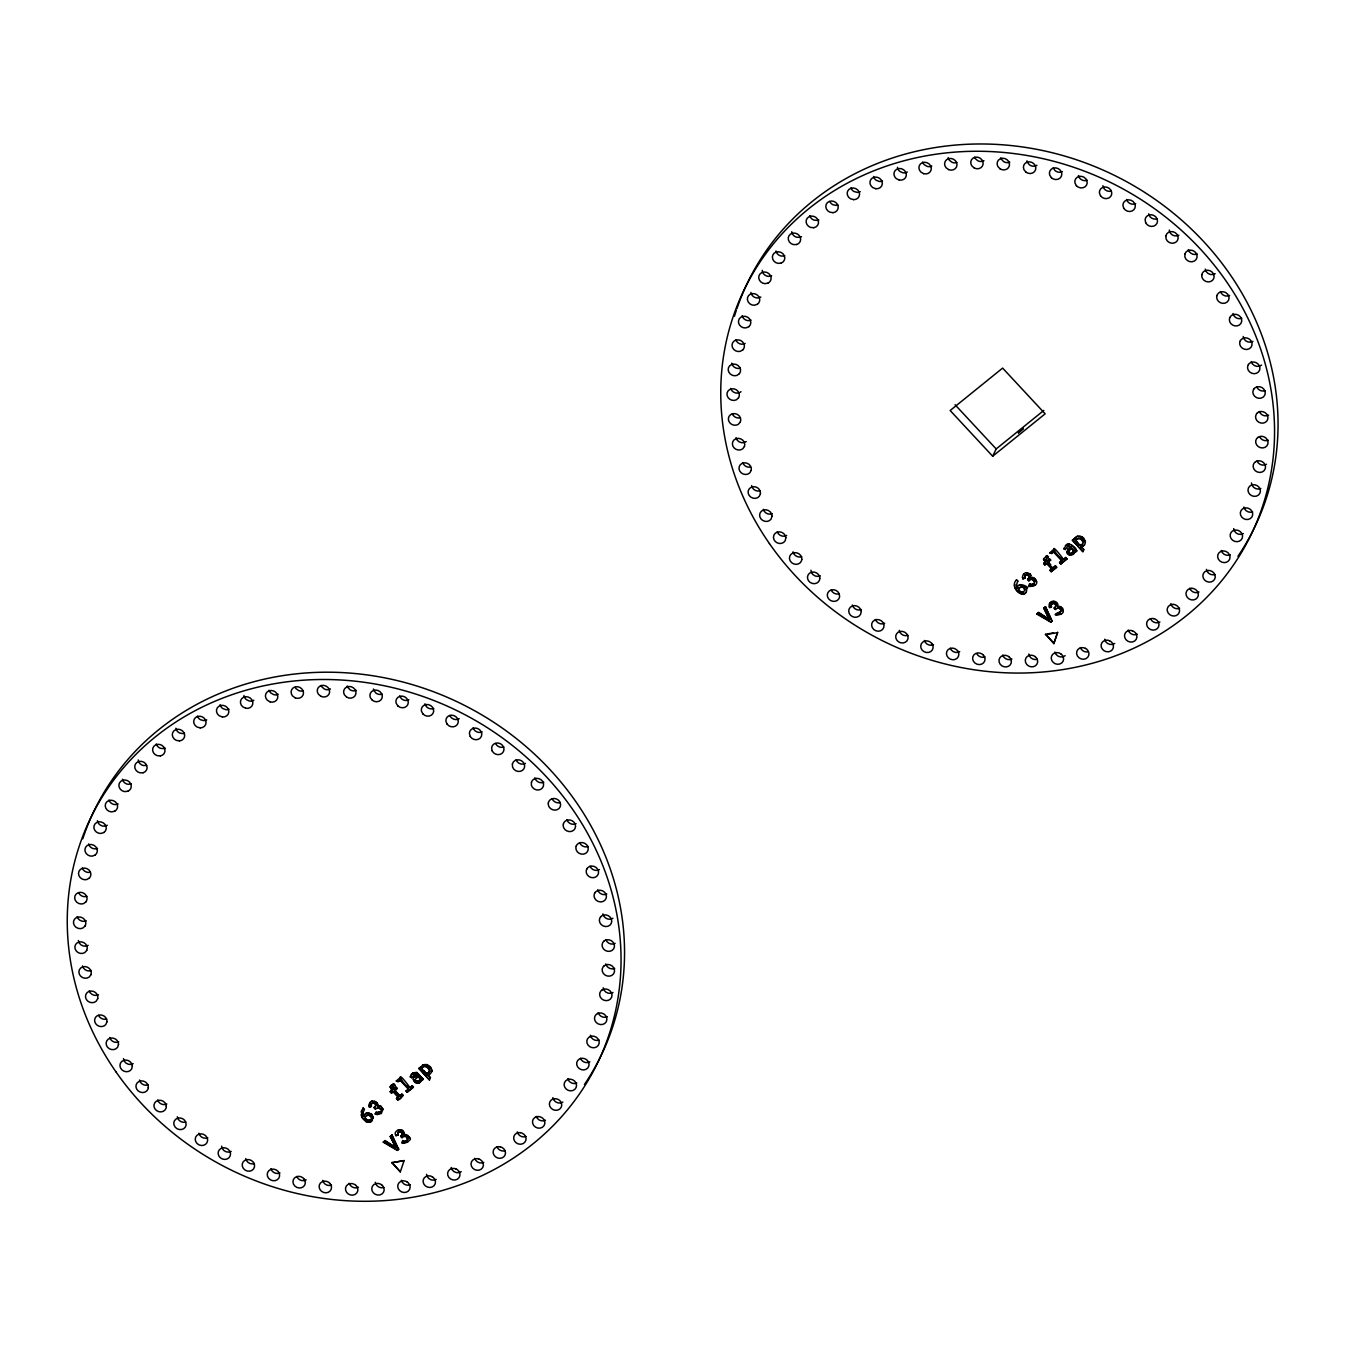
<?xml version="1.0" encoding="UTF-8"?>
<svg xmlns="http://www.w3.org/2000/svg" width="1345" height="1345" viewBox="0 0 1345 1345"><rect width="100%" height="100%" fill="white"/><g stroke="black" fill="none" stroke-linecap="round" stroke-linejoin="round"><path stroke-width="1.5" d="M373.355 1117.914L370.279 1122.201L366.277 1121.999L361.973 1117.409L361.637 1110.785L361.334 1112.365M1026.639 590.858C1024.335 600.475 1008.447 587.177 1016.702 579.594M1025.916 592.288C1022.082 597.399 1013.39 589.16 1014.651 584.52M423.54 1066.686C426.752 1064.198 433.51 1074.016 425.844 1073.327L422.414 1069.628C420.363 1063.676 433.275 1066.871 428.769 1072.772M1076 540.017L1078.186 537.899L1080.707 538.488L1082.944 540.875L1083.196 543.245L1081.565 544.977L1079.346 545.095L1076.034 540.337M415.117 1080.321C413.806 1079.447 420.38 1084.322 419.993 1077.984L417.555 1077.009L415.151 1079.531M1068.619 552.089C1068.569 549.298 1068.787 555.098 1071.326 553.367L1072.94 551.887L1072.318 552.509M421.304 1079.396L421.792 1080.472L421.304 1079.396C419.926 1089.147 406.745 1077.698 417.589 1075.395L414.764 1073.898L411.822 1077.732L410.259 1076.857L411.873 1073.848L411.217 1074.756M419.623 1082.574L415.218 1082.59L413.251 1079.362M1074.806 551.164L1075.294 552.257L1074.806 551.164C1074.739 555.804 1067.526 556.88 1066.703 552.089L1068.485 548.407L1067.779 549.096M369.421 1107.103L371.439 1106.162L369.421 1107.103C367.723 1104.329 371.27 1101.471 369.976 1102.48M1030.69 584.487C1027.53 582.923 1034.103 586.302 1034.473 582.519C1035.633 579.191 1030.253 577.728 1028.891 580.872L1027.597 579.46L1029.446 576.921L1028.017 574.651L1025.529 574.92L1024.772 578.3L1022.923 578.871C1021.208 576.097 1024.772 573.256 1023.478 574.248M1051.37 606.898C1050.949 603.838 1052.395 608.343 1049.52 607.486L1049.621 603.653L1049.369 604.51M371.153 1104.447L371.59 1103.589L371.035 1105.506L371.321 1104.094M407.821 1142.208C389.243 1145.587 423.91 1141.098 403.937 1134.575C405.08 1126.555 391.798 1130.136 396.018 1135.701L397.868 1135.13L397.935 1132.692M431.695 1070.855C431.964 1073.747 431.224 1067.039 431.863 1070.486M1024.772 578.3L1025.092 575.357L1024.655 576.232M1051.134 605.889L1051.437 604.477M1078.152 536.302C1075.159 536.235 1084.003 535.579 1084.49 539.664C1087.281 542.237 1082.775 546.776 1084.574 544.859M363.789 1116.669L362.999 1113.004L364.411 1109.137M1017.913 580.905L1016.501 584.772L1017.291 588.438L1017.543 587.395M392.135 1087.769L392.404 1086.743L393.328 1089.282C395.497 1084.86 399.364 1089.013 394.539 1090.576L399.667 1096.091C404.912 1090.963 402.542 1099.336 397.7 1099.941L396.489 1098.646L398.372 1096.898L393.261 1091.4C391.748 1094.83 388.369 1091.182 392.051 1090.089L390.235 1086.676L391.866 1090.459L390.168 1091.837M1045.637 559.537L1048.377 556.864L1047.2 555.62L1043.569 558.814L1045.368 562.227L1043.67 563.605L1044.88 564.917C1046.83 560.192 1055.018 569.002 1049.991 570.414L1051.202 571.726L1056.531 567.422L1055.489 565.757C1053.152 571.373 1044.224 561.437 1050.647 560.024L1049.436 558.713C1047.923 563.992 1043.854 557.183 1046.998 560.68M419.993 1077.984L419.791 1079.379M1073.495 549.752L1073.108 551.534L1073.495 549.752L1071.057 548.794L1068.636 551.299M365.252 1116.871L368.513 1114.601L371.371 1117.09C372.834 1119.006 367.42 1123.159 365.201 1118.3L365.302 1117.207M1024.806 590.253L1023.074 592.254C1011.07 590.623 1025.899 582.318 1024.94 589.564M377.34 1105.977L380.938 1106.094L382.921 1109.457L380.753 1106.464L377.34 1105.977L377.592 1103.774L377.508 1105.069M377.508 1105.607L377.693 1104.699M1036.423 581.242C1037.466 583.932 1034.557 575.425 1030.842 577.745L1030.152 573.844L1031.094 575.559M1059.726 606.343L1062.802 608.377L1063.071 610.966L1060.852 606.847L1057.439 606.343C1059.473 601.198 1050.882 599.013 1049.436 604.023M420.985 1068.098C422.582 1065.442 419.438 1068.384 421.153 1067.745M1074.487 539.883C1076.084 537.227 1072.94 540.169 1074.655 539.513M1036.642 581.998C1037.953 588.236 1019.678 586.37 1034.725 585.378M1063.239 610.613C1064.551 616.851 1046.275 614.984 1061.323 613.992M421.136 1079.766L420.918 1080.825M1074.638 551.534L1074.42 552.61M407.754 1138.744L407.4 1139.719C409.199 1136.34 403.433 1134.323 402.004 1137.702C398.608 1136.138 404.559 1133.263 400.692 1136.29M1054.194 608.074C1056.43 606.007 1052.496 608.646 1055.506 609.47L1057.624 607.772C1067.241 610.294 1055.943 613.253 1055.304 614.295M371.422 1103.959L372.8 1102.715L375.289 1103.472L375.944 1105.136L374.095 1107.692L375.406 1109.087L378.584 1107.254L381.139 1109.507C382.972 1113.744 369.808 1113.273 380.45 1111.676M402.105 1134.945L402.424 1132.877L401.129 1131.481L398.019 1132.557M1029.009 578.115L1029.446 576.921M1051.521 604.342L1052.9 603.098L1055.405 603.855L1056.044 605.519L1054.968 607.452M400.322 1171.848L404.122 1160.584L391.849 1162.736L400.322 1171.848L392.034 1162.383M1053.824 643.633L1057.624 632.369L1053.824 643.633L1045.536 634.151L1054.009 643.263M363.873 1115.98L366.412 1113.055L364.747 1114.282M361.452 1111.155L363.2 1107.826M1065.374 545.633L1067.308 544.137L1063.744 548.642L1065.324 549.517L1068.266 545.683L1071.091 547.163L1069.527 547.97L1071.091 547.163M420.531 1067.056L418.9 1068.602L429.425 1079.934L430.417 1077.681L427.391 1074.436L430.417 1077.681M1074.033 538.841L1072.402 540.387L1082.927 551.702L1083.919 549.466M431.745 1071.662L430.232 1073.982L427.222 1074.806M361.149 1114.332C360.897 1118.552 369.186 1125.16 372.414 1120.519M362.999 1113.004L363.974 1116.3M369.034 1105.371L369.589 1106.733M372.531 1101.151C369.64 1101.236 377.592 1100.462 377.407 1104.144M366.311 1115.291L369.438 1115.324L371.371 1117.09M372.027 1103.135L374.347 1103.236L375.944 1105.136M366.227 1113.425L367.555 1112.752M365.201 1118.3L367.504 1120.217L370.228 1120.066M367.387 1113.122L368.749 1112.769M374.633 1101.252L377.071 1103.253M368.58 1113.122L371.977 1114.45L373.187 1118.283M373.069 1117.09L371.035 1113.643M374.095 1107.692L374.851 1107.07M375.406 1109.087L374.263 1107.322M377.525 1107.389L381.139 1109.507M375.188 1113.912L381.392 1113.24L377.188 1114.652L375.188 1113.912L376.196 1111.895M393.698 1083.835L391.361 1085.28L393.698 1083.835L394.875 1085.096L393.732 1085.819L394.875 1085.096M392.488 1088.374L392.32 1087.399M400.255 1079.867L398.154 1081.784L396.287 1081.01L398.339 1081.414L400.255 1079.867L408.493 1088.727L406.039 1090.929L407.249 1092.241L413.285 1087.348L412.259 1085.684C406.862 1094.696 389.68 1060.163 409.956 1087.533M393.328 1089.282L395.934 1086.945M391.378 1093.132L393.261 1091.4M394.539 1090.576L397.145 1088.239M396.489 1098.646L398.372 1096.898M397.7 1099.941L403.197 1095.284M399.667 1096.091L401.987 1093.989M410.259 1076.857L411.822 1077.732M423.204 1079.346L416.698 1072.318L412.696 1073.058L417.353 1073.176L423.204 1079.346L421.792 1080.472M413.772 1074.453L417.589 1075.395M406.039 1090.929L407.249 1092.241M414.277 1077.311L417.421 1075.765M383.308 1142.224L385.107 1140.56L395.951 1147.756L384.922 1140.913L383.308 1142.224L397.279 1150.395L398.574 1149.353L392.051 1134.928L390.269 1136.592L395.951 1147.756M409.788 1087.903L412.259 1085.684M416.362 1077.732L418.783 1076.672M423.44 1064.836C420.531 1064.87 431.611 1063.962 431.442 1069.578M415.571 1081.077L415.286 1079.951M416.21 1081.565L419.253 1080.472M422.364 1068.922L422.414 1069.628M424.65 1064.517L427.407 1064.635L430.82 1068.266M390.269 1136.592L392.051 1134.928M395.749 1134.861L396.018 1135.701M398.271 1129.733L402.222 1130.321L404.021 1132.742M425.844 1073.327L428.937 1072.402M397.632 1134.121L397.868 1135.13M398.641 1131.733L400.944 1131.834L402.542 1133.734M429.526 1071.83L429.845 1070.939M428.651 1074.789L429.425 1074.52M395.312 1146.68L390.454 1136.239M395.43 1147.369L395.497 1146.31M429.425 1079.934L419.068 1068.249M402.004 1137.702L400.86 1135.937M403.937 1134.575L406.224 1134.558M403.046 1136.626L406.005 1136.508L407.585 1139.097M397.279 1150.395L398.759 1148.983M403.786 1141.317C400.625 1140.274 408.123 1142.342 407.569 1139.349M407.35 1135.062L409.519 1138.072M405.719 1141.266L406.543 1140.795M404.122 1160.584L391.849 1162.736M992.677 456.241L1045.149 413.823L1002.63 368.093L950.158 410.511L992.677 456.241L996.174 448.944L1043.871 410.393M1016.501 584.772L1017.291 588.438M1022.536 577.156L1022.923 578.871M1029.11 573.491C1024.554 572.029 1025.125 572.6 1029.984 574.214M1019.913 584.84C1037.987 593.633 1019.039 579.325 1017.627 587.076M1019.275 587.63L1022.94 587.092L1024.772 589.934M1018.619 589.345L1020.3 591.649L1023.074 592.254M1025.529 574.92L1027.849 575.004L1029.278 577.274M1027.597 579.46L1029.177 577.745M1028.891 580.872L1027.765 579.107M1030.842 577.745L1033.128 577.728M1029.951 579.796C1031.497 577.274 1035.465 583.125 1034.658 581.914M1034.255 578.232L1036.02 580.132M1043.501 559.352L1045.368 562.227M1031.716 584.621L1033.935 583.461M1046.141 555.973L1047.2 555.62M1043.67 563.605L1045.553 561.874M1046.528 557.805L1048.377 556.864M1053.757 551.635L1051.655 553.552L1049.789 552.795L1051.84 553.198L1053.757 551.635L1061.995 560.495L1059.541 562.714L1060.751 564.009L1066.787 559.133L1065.761 557.469C1060.364 566.48 1043.182 531.931 1063.458 559.318M1044.88 564.917L1046.763 563.168M1046.83 561.05L1049.436 558.713M1048.041 562.345L1050.647 560.024M1049.991 570.414L1051.874 568.683M1051.202 571.726L1056.699 567.069M1053.169 567.859L1055.489 565.757M1063.744 548.642L1065.324 549.517M1059.541 562.714L1061.995 560.495M1067.779 544.254L1068.653 543.784M1068.266 545.683L1070.923 547.533M1068.485 544.153L1069.409 543.834M1036.81 614.009L1038.592 612.328L1049.453 619.524L1038.424 612.698L1036.81 614.009L1050.781 622.18L1052.076 621.121L1045.553 606.713L1043.77 608.377L1049.453 619.524M1060.751 564.009L1066.972 558.763M1069.241 544.204C1071.662 544.271 1079.547 550.038 1075.294 552.257M1066.703 552.089L1069.628 554.812L1073.798 553.686M1076.706 551.114L1071.023 544.591M1063.29 559.671L1065.761 557.469M1069.863 549.5L1072.284 548.441M1075.798 537.311L1075.143 537.933L1077.11 536.251M1069.073 552.845L1068.787 551.736M1069.712 553.333L1071.326 553.367M1076.504 539.026L1080.539 538.841L1083.364 542.136M1075.916 541.413L1079.514 544.742L1082.254 544.557M1043.77 608.377L1045.553 606.713M1079.43 536.352L1080.909 536.42M1050.092 602.863L1053.707 601.45L1057.691 604.157M1049.134 605.754L1049.52 607.486M1085.365 542.254L1082.204 537.193M1052.143 603.518L1054.446 603.619L1056.044 605.519M1080.724 546.574L1083.095 545.936L1080.724 546.574L1083.734 549.819M1048.814 618.448L1043.955 608.007M1049.134 618.986L1048.999 618.095M1082.927 551.702L1072.57 540.017M1055.506 609.47L1054.362 607.705M1057.607 605.452L1057.439 606.343M1050.781 622.18L1052.261 620.768M1057.624 607.772C1059.238 606.595 1061.793 612.16 1061.255 610.512M1057.288 613.085L1060.549 612.059M1072.755 552.24L1073.293 551.164M401.802 1142.527L402.811 1140.493M1028.69 585.697L1029.698 583.663M390.067 1087.046L391.529 1084.911M421.271 1066.804L422.464 1065.156M1074.773 538.588L1075.327 537.58M392.219 1087.113L393.9 1085.449M381.223 1113.61L383.09 1109.104M411.704 1074.218L412.696 1073.058M396.287 1081.01L400.507 1077.379M1049.789 552.795L1054.009 549.147M418.9 1068.602L420.363 1067.426M1072.402 540.387L1073.865 539.211M407.417 1091.871L413.47 1086.995M421.977 1080.102L423.372 1078.976M1075.479 551.887L1076.874 550.761M741.011 391.681L739.767 392.555A6.305 5.733 25.6 0 1 730.671 388.419M1082.927 546.305L1083.919 545.397M1068.317 548.76L1069.712 547.617M1024.033 573.895L1025.176 572.903M370.531 1102.11L371.674 1101.135M760.816 297.026L757.84 297.968A6.305 5.733 25.6 0 1 750.897 292.437M745.13 343.446L743.701 344.051A6.305 5.733 25.6 0 1 735.833 339.865M107.314 825.242L104.355 826.183A6.305 5.733 25.6 0 1 97.395 820.669M771.66 275.742L768.583 276.397A6.305 5.733 25.6 0 1 762.212 270.295M751.014 320.11L749.535 320.581A6.305 5.733 25.6 0 1 742.087 315.705M118.158 803.974L115.082 804.613A6.305 5.733 25.6 0 1 108.962 800.04M97.512 848.342L96.033 848.813A6.305 5.733 25.6 0 1 88.585 843.937M1023.091 578.518L1024.94 577.93M1049.705 607.116L1051.538 606.545M396.203 1135.331L398.036 1134.76M784.791 255.752L781.647 256.105A6.305 5.733 25.6 0 1 775.981 250.994M131.289 783.984L128.145 784.337A6.305 5.733 25.6 0 1 122.479 779.226M1047.553 633.865L1053.589 632.957M1045.351 634.521L1057.439 632.722M146.571 765.473L143.377 765.524A6.305 5.733 25.6 0 1 138.249 759.942M427.391 1074.436L428.836 1074.42M369.757 1113.441L370.867 1113.996M1036.978 613.639L1050.949 621.81M383.476 1141.871L397.464 1150.025M1080.741 536.773L1082.019 537.563M955.068 404.744L996.174 448.944M1080.892 546.221L1082.91 548.373M1072.099 548.81L1073.327 550.122M1065.576 557.822L1066.787 559.133M1053.589 552.005L1061.827 560.865M1059.709 562.345L1060.919 563.656M1047.032 555.989L1048.192 557.233M1049.268 559.083L1050.479 560.377M1055.321 566.127L1056.531 567.422M1048.209 561.991L1050.781 564.749M1046.578 563.538L1051.706 569.036M1043.838 563.252L1045.048 564.547M1050.176 570.061L1051.387 571.356M1016.517 579.964L1017.745 581.275M423.725 1070.502L426.012 1072.957M418.598 1077.042L419.825 1078.337M412.074 1086.054L413.285 1087.348M400.087 1080.22L408.325 1089.08M393.53 1084.204L394.69 1085.465M395.766 1087.315L396.977 1088.609M401.819 1094.342L403.029 1095.654M392.656 1088.004L393.497 1088.912M394.707 1090.207L399.835 1095.721M393.076 1091.753L398.204 1097.268M390.336 1091.467L391.546 1092.779M396.674 1098.277L397.885 1099.588M363.015 1108.179L364.243 1109.49M449.818 715.405L450.541 716.801A6.305 5.733 25.6 0 0 459.217 718.718M1053.169 167.755L1054.884 170.428A6.305 5.733 25.6 0 0 1062.399 171.588M399.667 695.987L401.382 698.643A6.305 5.733 25.6 0 0 408.897 699.803M1045.384 607.066L1052.076 621.121M391.883 1135.298L398.574 1149.353M1126.639 199.48L1127.211 200.943A6.305 5.733 25.6 0 0 1135.701 203.633M473.137 727.712L473.709 729.158A6.305 5.733 25.6 0 0 482.199 731.865M1078.421 175.573L1079.85 178.381A6.305 5.733 25.6 0 0 1087.264 180.23M424.919 703.805L426.348 706.596A6.305 5.733 25.6 0 0 433.779 708.462M1148.714 213.821L1149.134 215.318A6.305 5.733 25.6 0 0 1157.356 218.781M1102.9 185.677L1104.043 188.586A6.305 5.733 25.6 0 0 1111.289 191.108M839.246 593.817L839.616 596.844A6.305 5.733 25.6 0 1 830.537 600.492A6.305 5.733 25.6 0 1 829.361 590.926A6.305 5.733 25.6 0 1 839.246 593.817A6.305 5.733 25.6 0 1 831.193 590.035M185.744 1122.049L186.114 1125.059A6.305 5.733 25.6 0 1 177.036 1128.707A6.305 5.733 25.6 0 1 175.859 1119.141A6.305 5.733 25.6 0 1 185.744 1122.049A6.305 5.733 25.6 0 1 177.305 1116.754M371.22 1105.153L371.27 1106.531M1169.309 230.079L1169.578 231.592A6.305 5.733 25.6 0 0 1178.892 235.207M1026.739 588.488L1026.689 590.051M884.691 623.206A6.305 5.733 25.6 0 1 875.41 619.473M861.288 609.554A6.305 5.733 25.6 0 1 852.377 604.998M606.78 894.089A6.305 5.733 25.6 0 1 597.718 889.835M612.933 918.248A6.305 5.733 25.6 0 1 602.913 913.894M599.433 869.61A6.305 5.733 25.6 0 1 590.035 866.197M615.153 943.383A6.305 5.733 25.6 0 1 605.855 939.667M614.699 968.434A6.305 5.733 25.6 0 1 605.788 963.877M613.017 992.476A6.305 5.733 25.6 0 1 603.165 987.785M607.368 1016.702A6.305 5.733 25.6 0 1 598.222 1012.667M599.147 1040.105A6.305 5.733 25.6 0 1 590.405 1035.246M959.708 651.653A6.305 5.733 25.6 0 1 950.31 648.256M985.028 656.898A6.305 5.733 25.6 0 1 976.739 653.62M933.464 644.709A6.305 5.733 25.6 0 1 924.402 640.455M907.892 635.378A6.305 5.733 25.6 0 1 899.25 630.334M1009.792 162.123A6.305 5.733 25.6 0 1 1003.589 161.568L1001.369 159.231A6.305 5.733 25.6 0 1 1000.781 157.768M1036.928 165.267A6.305 5.733 25.6 0 1 1029.379 164.796L1027.395 162.291A6.305 5.733 25.6 0 1 1026.958 160.795M1252.935 341.378A6.305 5.733 25.6 0 1 1243.184 336.469M1261.576 365.033A6.305 5.733 25.6 0 1 1251.22 361.603M1241.754 318.294A6.305 5.733 25.6 0 1 1232.945 313.536M1265.04 390.722A6.305 5.733 25.6 0 1 1256.869 387.158M1268.638 415.168A6.305 5.733 25.6 0 1 1259.357 411.435M1268.2 440.202A6.305 5.733 25.6 0 1 1259.845 437.125M1266.519 464.244A6.305 5.733 25.6 0 1 1257.054 461.049M1260.87 488.47A6.305 5.733 25.6 0 1 1251.489 482.922M736.875 308.728A281.492 255.937 25.6 0 1 1115.106 175.707A281.492 255.937 25.6 0 1 1237.938 556.292M734.471 316.209A281.492 255.937 25.6 0 1 736.253 310.594M1197.319 254.02A6.305 5.733 25.6 0 1 1188.341 249.582M1215.174 273.691A6.305 5.733 25.6 0 1 1205.255 269.101M1037.314 659.285A6.305 5.733 25.6 0 1 1028.807 654.04M1011.928 659.016A6.305 5.733 25.6 0 1 1002.731 655.082M1065.156 655.704A6.305 5.733 25.6 0 1 1054.867 652.039M82.751 838.809A281.492 255.937 25.6 0 1 460.629 703.452A281.492 255.937 25.6 0 1 584.436 1084.507M436.217 1179.43A6.305 5.733 25.6 0 1 426.584 1174.303M166.83 1104.01A6.305 5.733 25.6 0 1 157.668 1099.975M133.155 1063.676A6.305 5.733 25.6 0 1 123.454 1058.649M148.269 1084.894A6.305 5.733 25.6 0 1 139.527 1080.035M207.786 1137.769A6.305 5.733 25.6 0 1 198.875 1133.213M118.797 1041.871A6.305 5.733 25.6 0 1 109.786 1037.533M231.206 1151.421A6.305 5.733 25.6 0 1 221.622 1146.175M254.39 1163.593A6.305 5.733 25.6 0 1 245.748 1158.549M106.709 1019.006A6.305 5.733 25.6 0 1 98.572 1015.357M279.962 1172.941A6.305 5.733 25.6 0 1 270.9 1168.687M306.223 1179.884A6.305 5.733 25.6 0 1 296.808 1176.471M91.359 970.535A6.305 5.733 25.6 0 1 82.499 965.878M88.198 945.35A6.305 5.733 25.6 0 1 78.38 940.542M331.526 1185.113A6.305 5.733 25.6 0 1 322.716 1180.372M86.937 896.342A6.305 5.733 25.6 0 1 78.716 892.878M358.426 1187.248A6.305 5.733 25.6 0 1 349.229 1183.314M483.83 1162.433A6.305 5.733 25.6 0 1 474.718 1158.297M505.014 1150.799A6.305 5.733 25.6 0 1 497.011 1146.881M545.482 1120.234A6.305 5.733 25.6 0 1 536.251 1116.4M526.13 1136.525A6.305 5.733 25.6 0 1 517.287 1131.868M562.866 1102.076A6.305 5.733 25.6 0 1 552.896 1097.604M278.297 694.272A6.305 5.733 25.6 0 1 273.59 694.592L270.782 692.927A6.305 5.733 25.6 0 1 269.135 690.22M253.835 700.207A6.305 5.733 25.6 0 1 249.228 700.98L246.286 699.568A6.305 5.733 25.6 0 1 243.983 695.516M228.986 709.252A6.305 5.733 25.6 0 1 225.859 709.672L222.799 708.546A6.305 5.733 25.6 0 1 220.076 704.696M303.432 690.691A6.305 5.733 25.6 0 1 298.691 690.573L296.051 688.674A6.305 5.733 25.6 0 1 295.177 687.329M165.351 748.156A6.305 5.733 25.6 0 1 163.838 748.627L160.627 748.375A6.305 5.733 25.6 0 1 156.289 743.919M576.803 1083.044A6.305 5.733 25.6 0 1 567.792 1078.69M330.45 688.943A6.305 5.733 25.6 0 1 324.263 688.959L321.825 686.841A6.305 5.733 25.6 0 1 321.085 685.429M382.03 694.154A6.305 5.733 25.6 0 1 375.877 693.028L373.893 690.506A6.305 5.733 25.6 0 1 373.456 689.01M356.29 690.338A6.305 5.733 25.6 0 1 350.087 689.783L347.867 687.446A6.305 5.733 25.6 0 1 347.279 686M589.867 1061.844A6.305 5.733 25.6 0 1 580.502 1058.33M184.5 733.294A6.305 5.733 25.6 0 1 182.954 733.613L179.759 733.059A6.305 5.733 25.6 0 1 175.876 728.25M206.743 719.861A6.305 5.733 25.6 0 1 203.683 720.584L200.54 719.743A6.305 5.733 25.6 0 1 197.463 716.145M461.234 1171.697A6.305 5.733 25.6 0 1 451.163 1167.46M90.199 872.283A6.305 5.733 25.6 0 1 82.331 868.08M86.265 920.787A6.305 5.733 25.6 0 1 77.169 916.634M98.504 994.745A6.305 5.733 25.6 0 1 89.258 990.912M383.813 1187.517A6.305 5.733 25.6 0 1 375.305 1182.272M410.326 1184.726A6.305 5.733 25.6 0 1 401.365 1180.271M503.854 747.013A6.305 5.733 25.6 0 1 495.632 743.55M560.277 802.562A6.305 5.733 25.6 0 1 552.173 798.829M543.817 782.252A6.305 5.733 25.6 0 1 534.839 777.797M525.407 763.422A6.305 5.733 25.6 0 1 516.076 759.807M576.097 823.661A6.305 5.733 25.6 0 1 566.901 819.727M588.253 846.509A6.305 5.733 25.6 0 1 579.947 843.231M1088.273 651.787A6.305 5.733 25.6 0 1 1080.405 647.584M1114.719 643.482A6.305 5.733 25.6 0 1 1104.665 639.245M820.332 575.794A6.305 5.733 25.6 0 1 810.934 570.23M786.657 535.444A6.305 5.733 25.6 0 1 777.292 531.931M801.771 556.662A6.305 5.733 25.6 0 1 793.029 551.82M772.299 513.655A6.305 5.733 25.6 0 1 763.287 509.301M750.527 467.051A6.305 5.733 25.6 0 1 742.759 462.68M760.211 490.774A6.305 5.733 25.6 0 1 751.636 485.629M740.271 417.74A6.305 5.733 25.6 0 1 732.268 413.823M746.206 441.563A6.305 5.733 25.6 0 1 736.001 437.663M1137.332 634.218A6.305 5.733 25.6 0 1 1128.22 630.065M1159.945 621.962A6.305 5.733 25.6 0 1 1150.513 618.666M1229.599 295.446A6.305 5.733 25.6 0 1 1220.403 291.512M1252.649 511.873A6.305 5.733 25.6 0 1 1243.906 507.031M1243.368 533.629A6.305 5.733 25.6 0 1 1233.668 528.602M1230.305 554.812A6.305 5.733 25.6 0 1 1221.294 550.475M1214.972 574.517A6.305 5.733 25.6 0 1 1206.398 569.372M1198.983 592.002A6.305 5.733 25.6 0 1 1189.753 588.168M1179.632 608.31A6.305 5.733 25.6 0 1 1170.789 603.653M740.439 368.127A6.305 5.733 25.6 0 1 731.747 363.167M801.502 236.636A6.305 5.733 25.6 0 1 800.073 237.241L796.879 237.292A6.305 5.733 25.6 0 1 791.751 231.727M818.853 219.941A6.305 5.733 25.6 0 1 817.34 220.395L814.128 220.143A6.305 5.733 25.6 0 1 809.791 215.688M838.002 205.079A6.305 5.733 25.6 0 1 836.455 205.398L833.261 204.844A6.305 5.733 25.6 0 1 829.831 201.515M860.245 191.646A6.305 5.733 25.6 0 1 857.185 192.369L854.041 191.528A6.305 5.733 25.6 0 1 850.965 187.913M882.488 181.02A6.305 5.733 25.6 0 1 879.361 181.457L876.301 180.314A6.305 5.733 25.6 0 1 873.577 176.464M907.337 171.992A6.305 5.733 25.6 0 1 902.73 172.748L899.788 171.353A6.305 5.733 25.6 0 1 897.485 167.301M931.799 166.04A6.305 5.733 25.6 0 1 927.092 166.36L924.284 164.712A6.305 5.733 25.6 0 1 922.636 162.005M956.934 162.476A6.305 5.733 25.6 0 1 952.193 162.358L949.553 160.442A6.305 5.733 25.6 0 1 948.191 157.617M983.952 160.727A6.305 5.733 25.6 0 1 977.765 160.744L975.327 158.609A6.305 5.733 25.6 0 1 974.587 157.214M512.378 764.061L512.579 767.087A6.305 5.733 25.6 0 0 522.348 770.45A6.305 5.733 25.6 0 0 521.675 760.866A6.305 5.733 25.6 0 0 512.378 764.061M548.323 803.099L548.272 804.613A6.305 5.733 25.6 0 0 557.267 809.673A6.305 5.733 25.6 0 0 558.629 800.309A6.305 5.733 25.6 0 0 548.693 801.654L548.323 803.099M1165.88 235.846L1166.081 238.872A6.305 5.733 25.6 0 0 1175.849 242.218A6.305 5.733 25.6 0 0 1175.177 232.651A6.305 5.733 25.6 0 0 1165.88 235.846M1201.825 274.884L1201.774 276.397A6.305 5.733 25.6 0 0 1210.769 281.458A6.305 5.733 25.6 0 0 1212.131 272.077A6.305 5.733 25.6 0 0 1202.195 273.422L1201.825 274.884M132.331 1065.879L131.743 1068.804A6.305 5.733 25.6 0 1 121.722 1069.678A6.305 5.733 25.6 0 1 123.572 1060.415A6.305 5.733 25.6 0 1 132.331 1065.879M785.833 537.664L785.245 540.589A6.305 5.733 25.6 0 1 775.224 541.463A6.305 5.733 25.6 0 1 777.074 532.2A6.305 5.733 25.6 0 1 785.833 537.664M166.292 1106.414L166.158 1107.91A6.305 5.733 25.6 0 1 156.676 1110.667A6.305 5.733 25.6 0 1 156.508 1101.101A6.305 5.733 25.6 0 1 166.107 1104.901L166.292 1106.414M819.794 578.199L819.66 579.695A6.305 5.733 25.6 0 1 810.178 582.435A6.305 5.733 25.6 0 1 810.009 572.886A6.305 5.733 25.6 0 1 819.609 576.669L819.794 578.199M531.46 782.067L531.359 785.076A6.305 5.733 25.6 0 0 540.791 789.313A6.305 5.733 25.6 0 0 541.127 779.781A6.305 5.733 25.6 0 0 531.46 782.067M563.37 824.014L563.151 825.494A6.305 5.733 25.6 0 0 571.642 831.345A6.305 5.733 25.6 0 0 573.996 822.215A6.305 5.733 25.6 0 0 563.891 822.602L563.37 824.014M1184.962 253.852L1184.861 256.861A6.305 5.733 25.6 0 0 1194.293 261.081A6.305 5.733 25.6 0 0 1194.629 251.565A6.305 5.733 25.6 0 0 1184.962 253.852M1216.872 295.782L1216.653 297.279A6.305 5.733 25.6 0 0 1225.144 303.113A6.305 5.733 25.6 0 0 1227.497 293.983A6.305 5.733 25.6 0 0 1217.393 294.387L1216.872 295.782M118.528 1044.409L117.62 1047.234A6.305 5.733 25.6 0 1 107.482 1047.15A6.305 5.733 25.6 0 1 110.324 1038.189A6.305 5.733 25.6 0 1 118.528 1044.409M148.269 1087.634L147.984 1089.097A6.305 5.733 25.6 0 1 138.165 1090.913A6.305 5.733 25.6 0 1 139.023 1081.464A6.305 5.733 25.6 0 1 148.253 1086.104L148.269 1087.634M772.013 516.177L771.122 519.019A6.305 5.733 25.6 0 1 760.984 518.935A6.305 5.733 25.6 0 1 763.825 509.957A6.305 5.733 25.6 0 1 772.013 516.177M801.771 559.402L801.486 560.882A6.305 5.733 25.6 0 1 791.667 562.698A6.305 5.733 25.6 0 1 792.524 553.232A6.305 5.733 25.6 0 1 801.754 557.889L801.771 559.402M576.232 846.072L575.862 847.518A6.305 5.733 25.6 0 0 583.747 854.092A6.305 5.733 25.6 0 0 587.076 845.299A6.305 5.733 25.6 0 0 576.904 844.744L576.232 846.072M1229.734 317.84L1229.364 319.286A6.305 5.733 25.6 0 0 1237.249 325.86A6.305 5.733 25.6 0 0 1240.578 317.067A6.305 5.733 25.6 0 0 1230.406 316.512L1229.734 317.84M1018.451 432.888L1023.326 428.534L1018.451 432.888M106.944 1021.897L105.751 1024.604A6.305 5.733 25.6 0 1 95.596 1023.579A6.305 5.733 25.6 0 1 99.395 1014.987A6.305 5.733 25.6 0 1 106.944 1021.897M760.446 493.665L759.253 496.389A6.305 5.733 25.6 0 1 749.098 495.347A6.305 5.733 25.6 0 1 752.897 486.755A6.305 5.733 25.6 0 1 760.446 493.665M586.79 869.072L586.252 870.467A6.305 5.733 25.6 0 0 593.464 877.697A6.305 5.733 25.6 0 0 597.735 869.324A6.305 5.733 25.6 0 0 587.614 867.811L586.79 869.072M1240.292 340.84L1239.754 342.235A6.305 5.733 25.6 0 0 1246.966 349.465A6.305 5.733 25.6 0 0 1251.237 341.092A6.305 5.733 25.6 0 0 1241.116 339.596L1240.292 340.84M97.748 998.562L96.252 1001.134A6.305 5.733 25.6 0 1 86.181 999.167A6.305 5.733 25.6 0 1 90.888 991.03A6.305 5.733 25.6 0 1 97.748 998.562M751.233 470.346L749.753 472.919A6.305 5.733 25.6 0 1 739.683 470.935A6.305 5.733 25.6 0 1 744.39 462.814A6.305 5.733 25.6 0 1 751.233 470.346M398.187 1132.187L397.75 1133.062L398.187 1132.187M1051.689 603.972L1051.252 604.83L1051.689 603.972M594.927 892.777L594.255 894.106A6.305 5.733 25.6 0 0 600.727 901.923A6.305 5.733 25.6 0 0 605.889 894.055A6.305 5.733 25.6 0 0 595.885 891.617L594.927 892.777M1248.429 364.545L1247.756 365.874A6.305 5.733 25.6 0 0 1254.229 373.708A6.305 5.733 25.6 0 0 1259.374 365.84A6.305 5.733 25.6 0 0 1249.387 363.385L1248.429 364.545M90.972 974.671L89.207 977.058A6.305 5.733 25.6 0 1 79.321 974.167A6.305 5.733 25.6 0 1 84.92 966.584A6.305 5.733 25.6 0 1 90.972 974.671M744.474 446.439L742.709 448.843A6.305 5.733 25.6 0 1 732.823 445.952A6.305 5.733 25.6 0 1 738.405 438.352A6.305 5.733 25.6 0 1 744.474 446.439M600.593 916.954L599.769 918.198A6.305 5.733 25.6 0 0 605.418 926.537A6.305 5.733 25.6 0 0 611.42 919.257A6.305 5.733 25.6 0 0 601.669 915.895L600.593 916.954M1254.095 388.739L1253.271 389.983A6.305 5.733 25.6 0 0 1258.92 398.305A6.305 5.733 25.6 0 0 1264.922 391.025A6.305 5.733 25.6 0 0 1255.171 387.679L1254.095 388.739M86.736 950.427L84.701 952.63A6.305 5.733 25.6 0 1 75.101 948.83A6.305 5.733 25.6 0 1 81.507 941.87A6.305 5.733 25.6 0 1 86.736 950.427M740.238 422.212L738.203 424.398A6.305 5.733 25.6 0 1 728.603 420.615A6.305 5.733 25.6 0 1 735.009 413.638A6.305 5.733 25.6 0 1 740.238 422.212M603.686 941.365L602.745 942.526A6.305 5.733 25.6 0 0 607.52 951.285A6.305 5.733 25.6 0 0 614.312 944.661A6.305 5.733 25.6 0 0 604.88 940.424L603.686 941.365M1257.188 413.15L1256.247 414.294A6.305 5.733 25.6 0 0 1261.022 423.07A6.305 5.733 25.6 0 0 1267.814 416.429A6.305 5.733 25.6 0 0 1258.382 412.209L1257.188 413.15M85.038 926.083L82.785 928.067A6.305 5.733 25.6 0 1 73.555 923.427A6.305 5.733 25.6 0 1 80.717 917.139A6.305 5.733 25.6 0 1 85.038 926.083M738.539 397.868L736.287 399.852A6.305 5.733 25.6 0 1 727.057 395.195A6.305 5.733 25.6 0 1 734.219 388.924A6.305 5.733 25.6 0 1 738.539 397.868M604.224 965.777L603.132 966.82A6.305 5.733 25.6 0 0 606.999 975.932A6.305 5.733 25.6 0 0 614.514 970.014A6.305 5.733 25.6 0 0 605.519 964.953L604.224 965.777M1257.726 437.545L1256.633 438.604A6.305 5.733 25.6 0 0 1260.5 447.7A6.305 5.733 25.6 0 0 1268.016 441.799A6.305 5.733 25.6 0 0 1259.021 436.738L1257.726 437.545M85.929 901.89L83.457 903.638A6.305 5.733 25.6 0 1 74.698 898.174A6.305 5.733 25.6 0 1 82.533 892.643A6.305 5.733 25.6 0 1 85.929 901.89M739.431 373.658L736.959 375.406A6.305 5.733 25.6 0 1 728.2 369.959A6.305 5.733 25.6 0 1 736.034 364.428A6.305 5.733 25.6 0 1 739.431 373.658M1255.658 461.705L1254.465 462.63A6.305 5.733 25.6 0 0 1257.373 471.994A6.305 5.733 25.6 0 0 1265.527 466.866A6.305 5.733 25.6 0 0 1257.037 461.016L1255.658 461.705M602.157 989.92L600.963 990.861A6.305 5.733 25.6 0 0 603.871 1000.209A6.305 5.733 25.6 0 0 612.025 995.081A6.305 5.733 25.6 0 0 603.535 989.247L602.157 989.92M742.877 349.851L740.221 351.348A6.305 5.733 25.6 0 1 732.016 345.127A6.305 5.733 25.6 0 1 740.456 340.403A6.305 5.733 25.6 0 1 742.877 349.851M89.375 878.066L86.719 879.563A6.305 5.733 25.6 0 1 78.514 873.342A6.305 5.733 25.6 0 1 86.971 868.635A6.305 5.733 25.6 0 1 89.375 878.066M1251.035 485.36L1249.74 486.167A6.305 5.733 25.6 0 0 1251.674 495.683A6.305 5.733 25.6 0 0 1260.383 491.379A6.305 5.733 25.6 0 0 1252.498 484.822L1251.035 485.36M597.533 1013.575L596.238 1014.399A6.305 5.733 25.6 0 0 598.172 1023.915A6.305 5.733 25.6 0 0 606.881 1019.611A6.305 5.733 25.6 0 0 598.996 1013.037L597.533 1013.575M748.862 326.65L746.038 327.877A6.305 5.733 25.6 0 1 738.472 320.967A6.305 5.733 25.6 0 1 747.45 317.101A6.305 5.733 25.6 0 1 748.862 326.65M95.36 854.882L92.536 856.092A6.305 5.733 25.6 0 1 84.97 849.183A6.305 5.733 25.6 0 1 93.948 845.316A6.305 5.733 25.6 0 1 95.36 854.882M1243.89 508.292L1242.511 508.965A6.305 5.733 25.6 0 0 1243.436 518.548A6.305 5.733 25.6 0 0 1252.632 515.118A6.305 5.733 25.6 0 0 1245.42 507.889L1243.89 508.292M590.388 1036.507L589.009 1037.197A6.305 5.733 25.6 0 0 589.934 1046.78A6.305 5.733 25.6 0 0 599.13 1043.35A6.305 5.733 25.6 0 0 591.918 1036.121L590.388 1036.507M757.336 304.306L754.36 305.248A6.305 5.733 25.6 0 1 747.517 297.716A6.305 5.733 25.6 0 1 756.916 294.74A6.305 5.733 25.6 0 1 757.336 304.306M103.834 832.521L100.858 833.463A6.305 5.733 25.6 0 1 94.016 825.931A6.305 5.733 25.6 0 1 103.414 822.955A6.305 5.733 25.6 0 1 103.834 832.521M1234.306 530.266L1232.844 530.804A6.305 5.733 25.6 0 0 1232.76 540.354A6.305 5.733 25.6 0 0 1242.343 537.832A6.305 5.733 25.6 0 0 1235.87 530.014L1234.306 530.266M580.805 1058.498L579.342 1059.036A6.305 5.733 25.6 0 0 579.258 1068.586A6.305 5.733 25.6 0 0 588.841 1066.064A6.305 5.733 25.6 0 0 582.368 1058.246L580.805 1058.498M768.18 283.038L765.103 283.677A6.305 5.733 25.6 0 1 759.034 275.59A6.305 5.733 25.6 0 1 768.768 273.539A6.305 5.733 25.6 0 1 768.18 283.038M114.678 811.254L111.601 811.909A6.305 5.733 25.6 0 1 105.532 803.822A6.305 5.733 25.6 0 1 115.266 801.754A6.305 5.733 25.6 0 1 114.678 811.254M1222.37 551.063L1220.84 551.467A6.305 5.733 25.6 0 0 1219.747 560.882A6.305 5.733 25.6 0 0 1229.616 559.301A6.305 5.733 25.6 0 0 1223.967 550.962L1222.37 551.063M568.868 1079.295L567.338 1079.699A6.305 5.733 25.6 0 0 566.245 1089.114A6.305 5.733 25.6 0 0 576.114 1087.533A6.305 5.733 25.6 0 0 570.465 1079.194L568.868 1079.295M781.294 263.032L778.15 263.385A6.305 5.733 25.6 0 1 772.921 254.827A6.305 5.733 25.6 0 1 782.908 253.717A6.305 5.733 25.6 0 1 781.294 263.032M127.809 791.263L124.648 791.617A6.305 5.733 25.6 0 1 119.419 783.059A6.305 5.733 25.6 0 1 129.406 781.949A6.305 5.733 25.6 0 1 127.809 791.263M1208.197 570.499L1206.633 570.751A6.305 5.733 25.6 0 0 1204.515 579.947A6.305 5.733 25.6 0 0 1214.585 579.308A6.305 5.733 25.6 0 0 1209.811 570.549L1208.197 570.499M554.695 1098.714L553.131 1098.966A6.305 5.733 25.6 0 0 551.03 1108.162A6.305 5.733 25.6 0 0 561.084 1107.523A6.305 5.733 25.6 0 0 556.309 1098.764L554.695 1098.714M796.576 244.538L793.382 244.588A6.305 5.733 25.6 0 1 789.044 235.644A6.305 5.733 25.6 0 1 799.182 235.476A6.305 5.733 25.6 0 1 796.576 244.538M143.074 772.753L139.88 772.803A6.305 5.733 25.6 0 1 135.559 763.859A6.305 5.733 25.6 0 1 145.68 763.708A6.305 5.733 25.6 0 1 143.074 772.753M1191.922 588.337L1190.325 588.438A6.305 5.733 25.6 0 0 1187.248 597.331A6.305 5.733 25.6 0 0 1197.403 597.651A6.305 5.733 25.6 0 0 1193.536 588.538L1191.922 588.337M538.42 1116.569L536.823 1116.669A6.305 5.733 25.6 0 0 533.746 1125.546A6.305 5.733 25.6 0 0 543.901 1125.866A6.305 5.733 25.6 0 0 540.034 1116.77L538.42 1116.569M813.859 227.692L810.648 227.439A6.305 5.733 25.6 0 1 807.252 218.193A6.305 5.733 25.6 0 1 817.424 218.983A6.305 5.733 25.6 0 1 813.859 227.692M160.358 755.907L157.146 755.655A6.305 5.733 25.6 0 1 153.75 746.425A6.305 5.733 25.6 0 1 163.922 747.215A6.305 5.733 25.6 0 1 160.358 755.907M1173.731 604.443L1172.117 604.393A6.305 5.733 25.6 0 0 1168.082 612.866A6.305 5.733 25.6 0 0 1178.237 614.144A6.305 5.733 25.6 0 0 1175.328 604.796L1173.731 604.443M520.229 1132.658L518.615 1132.608A6.305 5.733 25.6 0 0 514.58 1141.098A6.305 5.733 25.6 0 0 524.735 1142.359A6.305 5.733 25.6 0 0 521.826 1133.011L520.229 1132.658M832.958 212.678L829.764 212.123A6.305 5.733 25.6 0 1 827.343 202.675A6.305 5.733 25.6 0 1 837.447 204.423A6.305 5.733 25.6 0 1 832.958 212.678M179.457 740.893L176.262 740.355A6.305 5.733 25.6 0 1 173.841 730.907A6.305 5.733 25.6 0 1 183.946 732.655A6.305 5.733 25.6 0 1 179.457 740.893M1153.775 618.633L1152.177 618.431A6.305 5.733 25.6 0 0 1147.235 626.434A6.305 5.733 25.6 0 0 1157.272 628.636A6.305 5.733 25.6 0 0 1155.338 619.12L1153.775 618.633M500.29 1146.848L498.676 1146.646A6.305 5.733 25.6 0 0 493.733 1154.649A6.305 5.733 25.6 0 0 503.77 1156.851A6.305 5.733 25.6 0 0 501.836 1147.352L500.29 1146.848M853.688 199.648L850.561 198.808A6.305 5.733 25.6 0 1 849.132 189.258A6.305 5.733 25.6 0 1 859.068 191.915A6.305 5.733 25.6 0 1 853.688 199.648M200.186 727.88L197.059 727.023A6.305 5.733 25.6 0 1 195.63 717.473A6.305 5.733 25.6 0 1 205.566 720.147A6.305 5.733 25.6 0 1 200.186 727.88M1132.288 630.755L1130.691 630.401A6.305 5.733 25.6 0 0 1124.891 637.849A6.305 5.733 25.6 0 0 1134.709 640.977A6.305 5.733 25.6 0 0 1133.801 631.393L1132.288 630.755M478.786 1158.986L477.189 1158.633A6.305 5.733 25.6 0 0 471.389 1166.065A6.305 5.733 25.6 0 0 481.224 1169.192A6.305 5.733 25.6 0 0 480.299 1159.625L478.786 1158.986M875.864 188.737L872.804 187.611A6.305 5.733 25.6 0 1 872.384 178.028A6.305 5.733 25.6 0 1 882.068 181.609A6.305 5.733 25.6 0 1 875.864 188.737M222.362 716.952L219.302 715.826A6.305 5.733 25.6 0 1 218.882 706.259A6.305 5.733 25.6 0 1 228.566 709.824A6.305 5.733 25.6 0 1 222.362 716.952M1109.44 640.724L1107.893 640.22A6.305 5.733 25.6 0 0 1101.286 647.029A6.305 5.733 25.6 0 0 1110.802 651.03A6.305 5.733 25.6 0 0 1110.903 641.498L1109.44 640.724M455.938 1168.939L454.391 1168.452A6.305 5.733 25.6 0 0 447.784 1175.244A6.305 5.733 25.6 0 0 457.3 1179.262A6.305 5.733 25.6 0 0 457.401 1169.713L455.938 1168.939M899.25 180.045L896.291 178.633A6.305 5.733 25.6 0 1 896.896 169.151A6.305 5.733 25.6 0 1 906.227 173.589A6.305 5.733 25.6 0 1 899.25 180.045M245.748 708.26L242.789 706.865A6.305 5.733 25.6 0 1 243.395 697.366A6.305 5.733 25.6 0 1 252.725 701.804A6.305 5.733 25.6 0 1 245.748 708.26M1085.499 648.408L1083.986 647.786A6.305 5.733 25.6 0 0 1076.656 653.872A6.305 5.733 25.6 0 0 1085.768 658.731A6.305 5.733 25.6 0 0 1086.861 649.316L1085.499 648.408M431.997 1176.64L430.484 1176.001A6.305 5.733 25.6 0 0 423.154 1182.104A6.305 5.733 25.6 0 0 432.266 1186.946A6.305 5.733 25.6 0 0 433.376 1177.531L431.997 1176.64M923.611 173.656L920.804 171.992A6.305 5.733 25.6 0 1 922.401 162.678A6.305 5.733 25.6 0 1 931.278 167.94A6.305 5.733 25.6 0 1 923.611 173.656M270.11 701.871L267.302 700.207A6.305 5.733 25.6 0 1 268.899 690.893A6.305 5.733 25.6 0 1 277.776 696.155A6.305 5.733 25.6 0 1 270.11 701.871M1060.684 653.754L1059.238 652.981A6.305 5.733 25.6 0 0 1051.235 658.31A6.305 5.733 25.6 0 0 1059.86 663.976A6.305 5.733 25.6 0 0 1061.962 654.78L1060.684 653.754M407.182 1181.986L405.736 1181.213A6.305 5.733 25.6 0 0 397.733 1186.542A6.305 5.733 25.6 0 0 406.358 1192.191A6.305 5.733 25.6 0 0 408.46 1182.995L407.182 1181.986M948.696 169.638L946.056 167.738A6.305 5.733 25.6 0 1 948.662 158.676A6.305 5.733 25.6 0 1 957.001 164.712A6.305 5.733 25.6 0 1 948.696 169.638M295.194 697.853L292.554 695.953A6.305 5.733 25.6 0 1 295.16 686.908A6.305 5.733 25.6 0 1 303.499 692.927A6.305 5.733 25.6 0 1 295.194 697.853M1035.23 656.696L1033.868 655.805A6.305 5.733 25.6 0 0 1025.277 660.311A6.305 5.733 25.6 0 0 1033.33 666.716A6.305 5.733 25.6 0 0 1036.407 657.823L1035.23 656.696M381.728 1184.928L380.366 1184.02A6.305 5.733 25.6 0 0 371.775 1188.543A6.305 5.733 25.6 0 0 379.828 1194.932A6.305 5.733 25.6 0 0 382.905 1186.038L381.728 1184.928M974.284 168.024L971.83 165.906A6.305 5.733 25.6 0 1 975.394 157.197A6.305 5.733 25.6 0 1 983.128 163.939A6.305 5.733 25.6 0 1 974.284 168.024M320.783 696.256L318.328 694.121A6.305 5.733 25.6 0 1 321.892 685.429A6.305 5.733 25.6 0 1 329.626 692.171A6.305 5.733 25.6 0 1 320.783 696.256M1009.406 657.217L1008.128 656.192A6.305 5.733 25.6 0 0 999.049 659.84A6.305 5.733 25.6 0 0 1006.43 666.918A6.305 5.733 25.6 0 0 1010.465 658.428L1009.406 657.217M355.904 1185.433L354.626 1184.424A6.305 5.733 25.6 0 0 345.547 1188.072A6.305 5.733 25.6 0 0 352.928 1195.133A6.305 5.733 25.6 0 0 356.963 1186.66L355.904 1185.433M1000.092 168.848L997.872 166.511A6.305 5.733 25.6 0 1 1002.361 158.256A6.305 5.733 25.6 0 1 1009.389 165.654A6.305 5.733 25.6 0 1 1000.092 168.848M346.59 697.08L344.37 694.743A6.305 5.733 25.6 0 1 348.859 686.488A6.305 5.733 25.6 0 1 355.887 693.869A6.305 5.733 25.6 0 1 346.59 697.08M983.481 655.284L982.304 654.158A6.305 5.733 25.6 0 0 972.805 656.915A6.305 5.733 25.6 0 0 979.463 664.598A6.305 5.733 25.6 0 0 984.405 656.595L983.481 655.284M329.979 1183.516L328.802 1182.389A6.305 5.733 25.6 0 0 319.303 1185.13A6.305 5.733 25.6 0 0 325.961 1192.813A6.305 5.733 25.6 0 0 330.904 1184.811L329.979 1183.516M1025.882 172.093L1023.898 169.571A6.305 5.733 25.6 0 1 1029.278 161.837A6.305 5.733 25.6 0 1 1035.549 169.806A6.305 5.733 25.6 0 1 1025.882 172.093M372.38 700.308L370.396 697.803A6.305 5.733 25.6 0 1 375.776 690.069A6.305 5.733 25.6 0 1 382.047 698.021A6.305 5.733 25.6 0 1 372.38 700.308M957.674 650.946L956.614 649.736A6.305 5.733 25.6 0 0 946.813 651.552A6.305 5.733 25.6 0 0 952.663 659.756A6.305 5.733 25.6 0 0 958.464 652.325L957.674 650.946M304.172 1179.178L303.113 1177.951A6.305 5.733 25.6 0 0 293.311 1179.767A6.305 5.733 25.6 0 0 299.162 1187.988A6.305 5.733 25.6 0 0 304.962 1180.54L304.172 1179.178M1051.387 177.708L1049.672 175.035A6.305 5.733 25.6 0 1 1055.875 167.906A6.305 5.733 25.6 0 1 1061.323 176.363A6.305 5.733 25.6 0 1 1051.387 177.708M397.885 705.94L396.17 703.267A6.305 5.733 25.6 0 1 402.374 696.138A6.305 5.733 25.6 0 1 407.821 704.578A6.305 5.733 25.6 0 1 397.885 705.94M932.27 644.238L931.345 642.927A6.305 5.733 25.6 0 0 921.325 643.801A6.305 5.733 25.6 0 0 926.318 652.476A6.305 5.733 25.6 0 0 932.926 645.667L932.27 644.238M278.785 1172.453L277.843 1171.159A6.305 5.733 25.6 0 0 267.823 1172.033A6.305 5.733 25.6 0 0 272.816 1180.691A6.305 5.733 25.6 0 0 279.424 1173.899L278.785 1172.453M1076.37 185.66L1074.924 182.87A6.305 5.733 25.6 0 1 1081.901 176.414A6.305 5.733 25.6 0 1 1086.457 185.274A6.305 5.733 25.6 0 1 1076.37 185.66M422.868 713.892L421.422 711.085A6.305 5.733 25.6 0 1 428.399 704.629A6.305 5.733 25.6 0 1 432.955 713.489A6.305 5.733 25.6 0 1 422.868 713.892M907.522 635.21L906.732 633.848A6.305 5.733 25.6 0 0 896.594 633.764A6.305 5.733 25.6 0 0 900.696 642.792A6.305 5.733 25.6 0 0 908.026 636.689L907.522 635.21M254.02 1163.442L253.23 1162.063A6.305 5.733 25.6 0 0 243.092 1161.979A6.305 5.733 25.6 0 0 247.194 1171.007A6.305 5.733 25.6 0 0 254.524 1164.921L254.02 1163.442M1100.563 195.866L1099.403 192.974A6.305 5.733 25.6 0 1 1107.086 187.258A6.305 5.733 25.6 0 1 1110.718 196.42A6.305 5.733 25.6 0 1 1100.563 195.866M447.061 724.098L445.901 721.189A6.305 5.733 25.6 0 1 453.584 715.473A6.305 5.733 25.6 0 1 457.216 724.652A6.305 5.733 25.6 0 1 447.061 724.098M883.682 623.979L883.026 622.55A6.305 5.733 25.6 0 0 872.871 621.508A6.305 5.733 25.6 0 0 876.015 630.822A6.305 5.733 25.6 0 0 884.018 625.492L883.682 623.979M230.18 1152.194L229.524 1150.765A6.305 5.733 25.6 0 0 219.369 1149.74A6.305 5.733 25.6 0 0 222.513 1159.037A6.305 5.733 25.6 0 0 230.516 1153.707L230.18 1152.194M1123.731 208.223L1122.89 205.247A6.305 5.733 25.6 0 1 1131.195 200.321A6.305 5.733 25.6 0 1 1133.852 209.736A6.305 5.733 25.6 0 1 1123.731 208.223M470.229 736.455L469.388 733.479A6.305 5.733 25.6 0 1 477.694 728.553A6.305 5.733 25.6 0 1 480.35 737.951A6.305 5.733 25.6 0 1 470.229 736.455M860.951 610.63L860.447 609.167A6.305 5.733 25.6 0 0 850.376 607.183A6.305 5.733 25.6 0 0 852.545 616.666A6.305 5.733 25.6 0 0 861.136 612.16L860.951 610.63M207.449 1138.862L206.945 1137.382A6.305 5.733 25.6 0 0 196.874 1135.415A6.305 5.733 25.6 0 0 199.043 1144.898A6.305 5.733 25.6 0 0 207.634 1140.375L207.449 1138.862M1145.637 222.614L1145.116 219.588A6.305 5.733 25.6 0 1 1153.96 215.503A6.305 5.733 25.6 0 1 1155.641 225.052A6.305 5.733 25.6 0 1 1145.637 222.614M492.136 750.829L491.614 747.82A6.305 5.733 25.6 0 1 500.458 743.735A6.305 5.733 25.6 0 1 502.139 753.267A6.305 5.733 25.6 0 1 492.136 750.829M769.424 543.565A281.492 255.937 25.6 0 0 1247.555 541.665A281.492 255.937 25.6 0 0 975.982 151.262A281.492 255.937 25.6 0 0 769.424 543.565M115.922 1071.797A281.492 255.937 25.6 0 0 594.053 1069.88A281.492 255.937 25.6 0 0 322.481 679.494A281.492 255.937 25.6 0 0 115.922 1071.797"/></g></svg>
